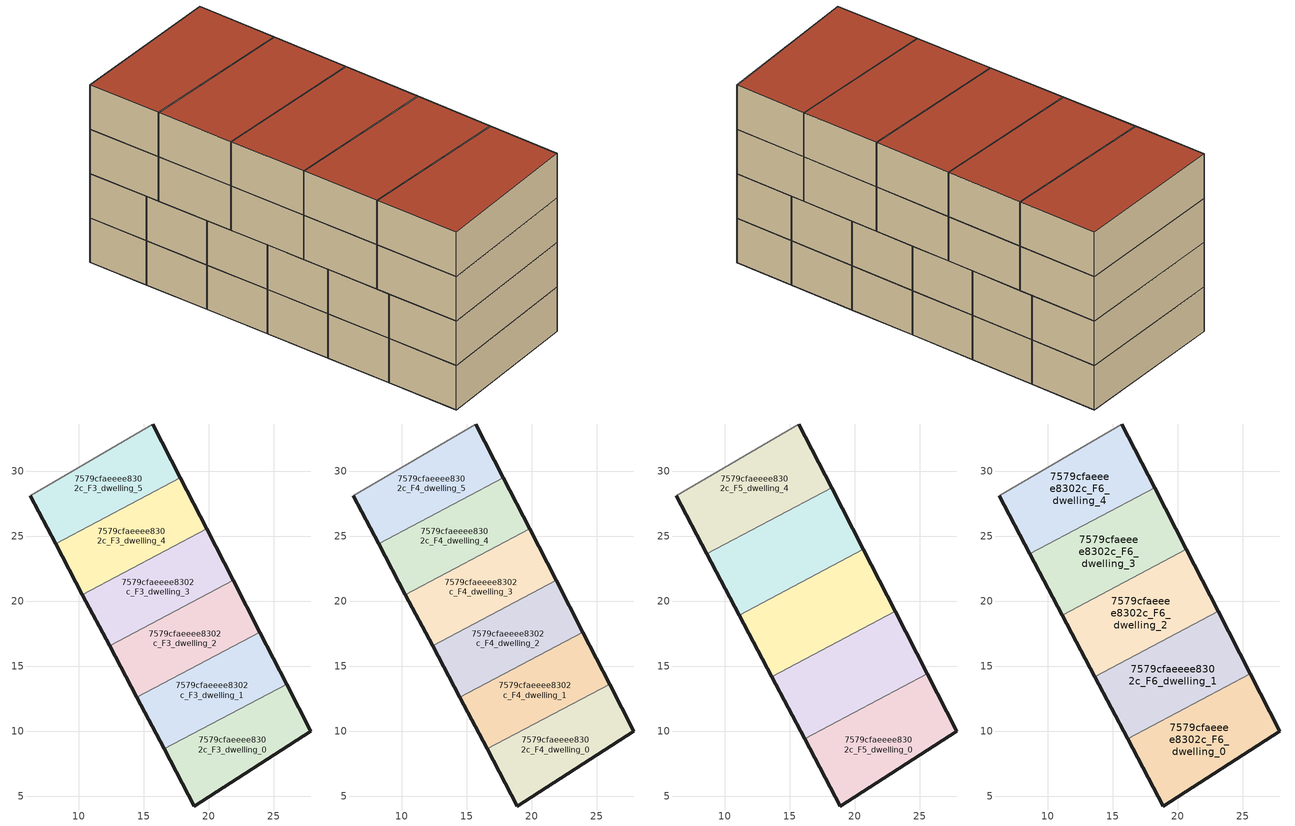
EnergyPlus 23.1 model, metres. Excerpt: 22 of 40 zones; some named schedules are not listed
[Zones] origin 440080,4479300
7579cfaeeee8302c_F3_dwelling_0
 floor to 7579cfaeeee8302c_F2_dwelling_0 (EU_floor_Construction): 27.84,10 25.98,13.62 16.55,8.63 18.87,4.24 z9
 wall outside (EU_wall_Construction): 25.98,13.62 27.84,10 18.87,4.24 16.55,8.63 z9:12
 wall to 7579cfaeeee8302c_F3_dwelling_1 (EU_wall_Construction): 16.55,8.63 25.98,13.62 z9:12
7579cfaeeee8302c_F3_dwelling_1
 floor to 7579cfaeeee8302c_F2_dwelling_1 (EU_floor_Construction): 25.98,13.62 23.92,17.62 14.45,12.61 16.55,8.63 z9
 wall outside (EU_wall_Construction): 23.92,17.62 25.98,13.62 / 16.55,8.63 14.45,12.61 z9:12
 wall to 7579cfaeeee8302c_F3_dwelling_2 (EU_wall_Construction): 14.45,12.61 23.92,17.62 z9:12
7579cfaeeee8302c_F3_dwelling_2
 floor to 7579cfaeeee8302c_F2_dwelling_2 (EU_floor_Construction): 23.92,17.62 21.88,21.6 12.35,16.56 14.45,12.61 z9
 wall outside (EU_wall_Construction): 21.88,21.6 23.92,17.62 / 14.45,12.61 12.35,16.56 z9:12
 wall to 7579cfaeeee8302c_F3_dwelling_3 (EU_wall_Construction): 12.35,16.56 21.88,21.6 z9:12
7579cfaeeee8302c_F3_dwelling_3
 floor to 7579cfaeeee8302c_F2_dwelling_3 (EU_floor_Construction): 21.88,21.6 19.84,25.56 10.27,20.5 12.35,16.56 z9
 wall outside (EU_wall_Construction): 19.84,25.56 21.88,21.6 / 12.35,16.56 10.27,20.5 z9:12
 wall to 7579cfaeeee8302c_F3_dwelling_4 (EU_wall_Construction): 10.27,20.5 19.84,25.56 z9:12
7579cfaeeee8302c_F3_dwelling_4
 floor to 7579cfaeeee8302c_F2_dwelling_4 (EU_floor_Construction): 19.84,25.56 17.81,29.51 8.2,24.42 10.27,20.5 z9
 wall outside (EU_wall_Construction): 17.81,29.51 19.84,25.56 / 10.27,20.5 8.2,24.42 z9:12
 wall to 7579cfaeeee8302c_F3_dwelling_5 (EU_wall_Construction): 8.2,24.42 17.81,29.51 z9:12
7579cfaeeee8302c_F3_dwelling_5
 floor to 7579cfaeeee8302c_F2_dwelling_5 (EU_floor_Construction): 17.81,29.51 15.69,33.64 6.24,28.12 8.2,24.42 z9
 wall outside (EU_wall_Construction): 8.2,24.42 6.24,28.12 / 15.69,33.64 17.81,29.51 z9:12
 wall adiabatic (EU_wall_Construction): 6.24,28.12 15.69,33.64 z9:12
7579cfaeeee8302c_F4_dwelling_0
 floor to 7579cfaeeee8302c_F3_dwelling_0 (EU_floor_Construction): 27.84,10 25.98,13.62 16.55,8.63 18.87,4.24 z12
 wall outside (EU_wall_Construction): 25.98,13.62 27.84,10 18.87,4.24 16.55,8.63 z12:15
 wall to 7579cfaeeee8302c_F4_dwelling_1 (EU_wall_Construction): 16.55,8.63 25.98,13.62 z12:15
7579cfaeeee8302c_F4_dwelling_1
 floor to 7579cfaeeee8302c_F3_dwelling_1 (EU_floor_Construction): 25.98,13.62 23.92,17.62 14.45,12.61 16.55,8.63 z12
 wall outside (EU_wall_Construction): 23.92,17.62 25.98,13.62 / 16.55,8.63 14.45,12.61 z12:15
 wall to 7579cfaeeee8302c_F4_dwelling_2 (EU_wall_Construction): 14.45,12.61 23.92,17.62 z12:15
7579cfaeeee8302c_F4_dwelling_2
 floor to 7579cfaeeee8302c_F3_dwelling_2 (EU_floor_Construction): 23.92,17.62 21.88,21.6 12.35,16.56 14.45,12.61 z12
 wall outside (EU_wall_Construction): 21.88,21.6 23.92,17.62 / 14.45,12.61 12.35,16.56 z12:15
 wall to 7579cfaeeee8302c_F4_dwelling_3 (EU_wall_Construction): 12.35,16.56 21.88,21.6 z12:15
7579cfaeeee8302c_F4_dwelling_3
 floor to 7579cfaeeee8302c_F3_dwelling_3 (EU_floor_Construction): 21.88,21.6 19.84,25.56 10.27,20.5 12.35,16.56 z12
 wall outside (EU_wall_Construction): 19.84,25.56 21.88,21.6 / 12.35,16.56 10.27,20.5 z12:15
 wall to 7579cfaeeee8302c_F4_dwelling_4 (EU_wall_Construction): 10.27,20.5 19.84,25.56 z12:15
7579cfaeeee8302c_F4_dwelling_4
 floor to 7579cfaeeee8302c_F3_dwelling_4 (EU_floor_Construction): 19.84,25.56 17.81,29.51 8.2,24.42 10.27,20.5 z12
 wall outside (EU_wall_Construction): 17.81,29.51 19.84,25.56 / 10.27,20.5 8.2,24.42 z12:15
 wall to 7579cfaeeee8302c_F4_dwelling_5 (EU_wall_Construction): 8.2,24.42 17.81,29.51 z12:15
7579cfaeeee8302c_F4_dwelling_5
 floor to 7579cfaeeee8302c_F3_dwelling_5 (EU_floor_Construction): 17.81,29.51 15.69,33.64 6.24,28.12 8.2,24.42 z12
 wall outside (EU_wall_Construction): 8.2,24.42 6.24,28.12 / 15.69,33.64 17.81,29.51 z12:15
 wall adiabatic (EU_wall_Construction): 6.24,28.12 15.69,33.64 z12:15
7579cfaeeee8302c_F5_dwelling_0
 floor to 7579cfaeeee8302c_F4_dwelling_0 (EU_floor_Construction): 27.84,10 25.98,13.62 16.55,8.63 18.87,4.24 z15
 floor to 7579cfaeeee8302c_F4_dwelling_1 (EU_floor_Construction): 25.98,13.62 25.57,14.42 16.13,9.43 16.55,8.63 z15
 wall outside (EU_wall_Construction): 25.57,14.42 27.84,10 18.87,4.24 16.13,9.43 z15:18
 wall to 7579cfaeeee8302c_F5_dwelling_1 (EU_wall_Construction): 16.13,9.43 25.57,14.42 z15:18
7579cfaeeee8302c_F5_dwelling_1
 floor to 7579cfaeeee8302c_F4_dwelling_1 (EU_floor_Construction): 25.57,14.42 23.92,17.62 14.45,12.61 16.13,9.43 z15
 floor to 7579cfaeeee8302c_F4_dwelling_2 (EU_floor_Construction): 23.92,17.62 23.1,19.21 13.61,14.19 14.45,12.61 z15
 wall outside (EU_wall_Construction): 23.1,19.21 25.57,14.42 / 16.13,9.43 13.61,14.19 z15:18
 wall to 7579cfaeeee8302c_F5_dwelling_2 (EU_wall_Construction): 13.61,14.19 23.1,19.21 z15:18
7579cfaeeee8302c_F5_dwelling_2
 floor to 7579cfaeeee8302c_F4_dwelling_2 (EU_floor_Construction): 23.1,19.21 21.88,21.6 12.35,16.56 13.61,14.19 z15
 floor to 7579cfaeeee8302c_F4_dwelling_3 (EU_floor_Construction): 21.88,21.6 20.65,23.98 11.1,18.93 12.35,16.56 z15
 wall outside (EU_wall_Construction): 20.65,23.98 23.1,19.21 / 13.61,14.19 11.1,18.93 z15:18
 wall to 7579cfaeeee8302c_F5_dwelling_3 (EU_wall_Construction): 11.1,18.93 20.65,23.98 z15:18
7579cfaeeee8302c_F5_dwelling_3
 floor to 7579cfaeeee8302c_F4_dwelling_3 (EU_floor_Construction): 20.65,23.98 19.84,25.56 10.27,20.5 11.1,18.93 z15
 floor to 7579cfaeeee8302c_F4_dwelling_4 (EU_floor_Construction): 19.84,25.56 18.22,28.72 8.61,23.64 10.27,20.5 z15
 wall outside (EU_wall_Construction): 18.22,28.72 20.65,23.98 / 11.1,18.93 8.61,23.64 z15:18
 wall to 7579cfaeeee8302c_F5_dwelling_4 (EU_wall_Construction): 8.61,23.64 18.22,28.72 z15:18
7579cfaeeee8302c_F5_dwelling_4
 floor to 7579cfaeeee8302c_F4_dwelling_4 (EU_floor_Construction): 18.22,28.72 17.81,29.51 8.2,24.42 8.61,23.64 z15
 floor to 7579cfaeeee8302c_F4_dwelling_5 (EU_floor_Construction): 17.81,29.51 15.69,33.64 6.24,28.12 8.2,24.42 z15
 wall outside (EU_wall_Construction): 8.61,23.64 6.24,28.12 / 15.69,33.64 18.22,28.72 z15:18
 wall adiabatic (EU_wall_Construction): 6.24,28.12 15.69,33.64 z15:18
7579cfaeeee8302c_F6_dwelling_0
 floor to 7579cfaeeee8302c_F5_dwelling_0 (EU_floor_Construction): 27.84,10 25.57,14.42 16.13,9.43 18.87,4.24 z18
 wall outside (EU_wall_Construction): 25.57,14.42 27.84,10 18.87,4.24 16.13,9.43 z18:21
 wall to 7579cfaeeee8302c_F6_dwelling_1 (EU_wall_Construction): 16.13,9.43 25.57,14.42 z18:21
 roof outside (EU_roof_Construction): 25.57,14.42 27.84,10 18.87,4.24 16.13,9.43 z21
7579cfaeeee8302c_F6_dwelling_1
 floor to 7579cfaeeee8302c_F5_dwelling_1 (EU_floor_Construction): 25.57,14.42 23.1,19.21 13.61,14.19 16.13,9.43 z18
 wall outside (EU_wall_Construction): 23.1,19.21 25.57,14.42 / 16.13,9.43 13.61,14.19 z18:21
 wall to 7579cfaeeee8302c_F6_dwelling_2 (EU_wall_Construction): 13.61,14.19 23.1,19.21 z18:21
 roof outside (EU_roof_Construction): 23.1,19.21 25.57,14.42 16.13,9.43 13.61,14.19 z21
7579cfaeeee8302c_F6_dwelling_2
 floor to 7579cfaeeee8302c_F5_dwelling_2 (EU_floor_Construction): 23.1,19.21 20.65,23.98 11.1,18.93 13.61,14.19 z18
 wall outside (EU_wall_Construction): 20.65,23.98 23.1,19.21 / 13.61,14.19 11.1,18.93 z18:21
 wall to 7579cfaeeee8302c_F6_dwelling_3 (EU_wall_Construction): 11.1,18.93 20.65,23.98 z18:21
 roof outside (EU_roof_Construction): 20.65,23.98 23.1,19.21 13.61,14.19 11.1,18.93 z21
7579cfaeeee8302c_F6_dwelling_3
 floor to 7579cfaeeee8302c_F5_dwelling_3 (EU_floor_Construction): 20.65,23.98 18.22,28.72 8.61,23.64 11.1,18.93 z18
 wall outside (EU_wall_Construction): 18.22,28.72 20.65,23.98 / 11.1,18.93 8.61,23.64 z18:21
 wall to 7579cfaeeee8302c_F6_dwelling_4 (EU_wall_Construction): 8.61,23.64 18.22,28.72 z18:21
 roof outside (EU_roof_Construction): 18.22,28.72 20.65,23.98 11.1,18.93 8.61,23.64 z21
7579cfaeeee8302c_F6_dwelling_4
 floor to 7579cfaeeee8302c_F5_dwelling_4 (EU_floor_Construction): 18.22,28.72 15.69,33.64 6.24,28.12 8.61,23.64 z18
 wall outside (EU_wall_Construction): 8.61,23.64 6.24,28.12 / 15.69,33.64 18.22,28.72 z18:21
 wall adiabatic (EU_wall_Construction): 6.24,28.12 15.69,33.64 z18:21
 roof outside (EU_roof_Construction): 15.69,33.64 18.22,28.72 8.61,23.64 6.24,28.12 z21
[Building]
EU S2 Campaign: North Axis=0; Terrain=City; Solar Distribution=FullExterior
[Site:Location]
Madrid: Latitude=40.5; Longitude=-3.5; Time Zone=1; Elevation=609
[SizingPeriod:WeatherFileDays]
AnnualSizingPeriod: Begin Month=1; Begin Day of Month=1; End Month=12; End Day of Month=31; Day of Week for Start Day=Monday; Use Weather File Daylight Saving Period=No; Use Weather File Rain and Snow Indicators=No
[MATERIAL]
EU_InternalMass_Material: Roughness=MediumRough; Thickness=0.1; Conductivity=1; Density=1800; Specific Heat=900; Thermal Absorptance=0.9; Solar Absorptance=0.7; Visible Absorptance=0.7
[MATERIAL:NOMASS] Roughness=MediumRough; Thermal Absorptance=0.9; Solar Absorptance=0.7; Visible Absorptance=0.7
Name | Thermal Resistance
EU_wall_NoMass | 1.60022
EU_roof_NoMass | 1.57597
EU_floor_NoMass | 0.470652
[CONSTRUCTION]
EU_wall_Construction: EU_wall_NoMass
EU_roof_Construction: EU_roof_NoMass
EU_floor_Construction: EU_floor_NoMass
EU_InternalMass_Construction: EU_InternalMass_Material
[ZONE] Type=1; Multiplier=1; Ceiling Height=autocalculate; Floor Area=autocalculate; Part of Total Floor Area=Yes
Name | Volume
7579cfaeeee8302c_F3_dwelling_0; 7579cfaeeee8302c_F4_dwelling_0 | 144.347
7579cfaeeee8302c_F5_dwelling_0; 7579cfaeeee8302c_F6_dwelling_0 | 173.219
7579cfaeeee8302c_F3_dwelling_1; 7579cfaeeee8302c_F4_dwelling_1 | 144.367
7579cfaeeee8302c_F5_dwelling_1; 7579cfaeeee8302c_F6_dwelling_1 | 173.23
7579cfaeeee8302c_F3_dwelling_2; 7579cfaeeee8302c_F4_dwelling_2 | 144.363
7579cfaeeee8302c_F5_dwelling_2; 7579cfaeeee8302c_F6_dwelling_2; 7579cfaeeee8302c_F5_dwelling_4; 7579cfaeeee8302c_F6_dwelling_4 | 173.223
7579cfaeeee8302c_F3_dwelling_3; 7579cfaeeee8302c_F4_dwelling_3 | 144.353
7579cfaeeee8302c_F5_dwelling_3; 7579cfaeeee8302c_F6_dwelling_3 | 173.229
7579cfaeeee8302c_F3_dwelling_4; 7579cfaeeee8302c_F4_dwelling_4 | 144.36
7579cfaeeee8302c_F3_dwelling_5; 7579cfaeeee8302c_F4_dwelling_5 | 144.359
[INTERNALMASS] Construction=EU_InternalMass_Construction
Name | Zone or ZoneList | Surface Area
7579cfaeeee8302c_F3_dwelling_0_EU_InternalMass | 7579cfaeeee8302c_F3_dwelling_0 | 48.1158
7579cfaeeee8302c_F3_dwelling_1_EU_InternalMass | 7579cfaeeee8302c_F3_dwelling_1 | 48.1221
7579cfaeeee8302c_F3_dwelling_2_EU_InternalMass | 7579cfaeeee8302c_F3_dwelling_2 | 48.121
7579cfaeeee8302c_F3_dwelling_3_EU_InternalMass | 7579cfaeeee8302c_F3_dwelling_3 | 48.1176
7579cfaeeee8302c_F3_dwelling_4_EU_InternalMass | 7579cfaeeee8302c_F3_dwelling_4 | 48.1201
7579cfaeeee8302c_F3_dwelling_5_EU_InternalMass | 7579cfaeeee8302c_F3_dwelling_5 | 48.1197
7579cfaeeee8302c_F4_dwelling_0_EU_InternalMass | 7579cfaeeee8302c_F4_dwelling_0 | 48.1158
7579cfaeeee8302c_F4_dwelling_1_EU_InternalMass | 7579cfaeeee8302c_F4_dwelling_1 | 48.1221
7579cfaeeee8302c_F4_dwelling_2_EU_InternalMass | 7579cfaeeee8302c_F4_dwelling_2 | 48.121
7579cfaeeee8302c_F4_dwelling_3_EU_InternalMass | 7579cfaeeee8302c_F4_dwelling_3 | 48.1176
7579cfaeeee8302c_F4_dwelling_4_EU_InternalMass | 7579cfaeeee8302c_F4_dwelling_4 | 48.1201
7579cfaeeee8302c_F4_dwelling_5_EU_InternalMass | 7579cfaeeee8302c_F4_dwelling_5 | 48.1197
7579cfaeeee8302c_F5_dwelling_0_EU_InternalMass | 7579cfaeeee8302c_F5_dwelling_0 | 57.7395
7579cfaeeee8302c_F5_dwelling_1_EU_InternalMass | 7579cfaeeee8302c_F5_dwelling_1 | 57.7432
7579cfaeeee8302c_F5_dwelling_2_EU_InternalMass | 7579cfaeeee8302c_F5_dwelling_2 | 57.7411
7579cfaeeee8302c_F5_dwelling_3_EU_InternalMass | 7579cfaeeee8302c_F5_dwelling_3 | 57.7432
7579cfaeeee8302c_F5_dwelling_4_EU_InternalMass | 7579cfaeeee8302c_F5_dwelling_4 | 57.7411
7579cfaeeee8302c_F6_dwelling_0_EU_InternalMass | 7579cfaeeee8302c_F6_dwelling_0 | 57.7395
7579cfaeeee8302c_F6_dwelling_1_EU_InternalMass | 7579cfaeeee8302c_F6_dwelling_1 | 57.7432
7579cfaeeee8302c_F6_dwelling_2_EU_InternalMass | 7579cfaeeee8302c_F6_dwelling_2 | 57.7411
7579cfaeeee8302c_F6_dwelling_3_EU_InternalMass | 7579cfaeeee8302c_F6_dwelling_3 | 57.7432
7579cfaeeee8302c_F6_dwelling_4_EU_InternalMass | 7579cfaeeee8302c_F6_dwelling_4 | 57.7411
[OTHEREQUIPMENT] Fuel Type=Electricity; Design Level Calculation Method=Watts/Area; Power per Zone Floor Area=1; Fraction Latent=0; Fraction Radiant=0; Fraction Lost=0; Carbon Dioxide Generation Rate=0; EndUse Subcategory=EU_Step8_InternalGains
Name | Zone or ZoneList or Space or SpaceList | Schedule
EU_Step8_InternalGain_7579cfaeeee8302c_F3_dwelling_0_f000 | 7579cfaeeee8302c_F3_dwelling_0 | EU_Step8_GainSchedule_7579cfaeeee8302c_F3_dwelling_0_f000
EU_Step8_InternalGain_7579cfaeeee8302c_F3_dwelling_1_f000 | 7579cfaeeee8302c_F3_dwelling_1 | EU_Step8_GainSchedule_7579cfaeeee8302c_F3_dwelling_1_f000
EU_Step8_InternalGain_7579cfaeeee8302c_F3_dwelling_2_f000 | 7579cfaeeee8302c_F3_dwelling_2 | EU_Step8_GainSchedule_7579cfaeeee8302c_F3_dwelling_2_f000
EU_Step8_InternalGain_7579cfaeeee8302c_F3_dwelling_3_f000 | 7579cfaeeee8302c_F3_dwelling_3 | EU_Step8_GainSchedule_7579cfaeeee8302c_F3_dwelling_3_f000
EU_Step8_InternalGain_7579cfaeeee8302c_F3_dwelling_4_f000 | 7579cfaeeee8302c_F3_dwelling_4 | EU_Step8_GainSchedule_7579cfaeeee8302c_F3_dwelling_4_f000
EU_Step8_InternalGain_7579cfaeeee8302c_F3_dwelling_5_f000 | 7579cfaeeee8302c_F3_dwelling_5 | EU_Step8_GainSchedule_7579cfaeeee8302c_F3_dwelling_5_f000
EU_Step8_InternalGain_7579cfaeeee8302c_F4_dwelling_0_f000 | 7579cfaeeee8302c_F4_dwelling_0 | EU_Step8_GainSchedule_7579cfaeeee8302c_F4_dwelling_0_f000
EU_Step8_InternalGain_7579cfaeeee8302c_F4_dwelling_1_f000 | 7579cfaeeee8302c_F4_dwelling_1 | EU_Step8_GainSchedule_7579cfaeeee8302c_F4_dwelling_1_f000
EU_Step8_InternalGain_7579cfaeeee8302c_F4_dwelling_2_f000 | 7579cfaeeee8302c_F4_dwelling_2 | EU_Step8_GainSchedule_7579cfaeeee8302c_F4_dwelling_2_f000
EU_Step8_InternalGain_7579cfaeeee8302c_F4_dwelling_3_f000 | 7579cfaeeee8302c_F4_dwelling_3 | EU_Step8_GainSchedule_7579cfaeeee8302c_F4_dwelling_3_f000
EU_Step8_InternalGain_7579cfaeeee8302c_F4_dwelling_4_f000 | 7579cfaeeee8302c_F4_dwelling_4 | EU_Step8_GainSchedule_7579cfaeeee8302c_F4_dwelling_4_f000
EU_Step8_InternalGain_7579cfaeeee8302c_F4_dwelling_5_f000 | 7579cfaeeee8302c_F4_dwelling_5 | EU_Step8_GainSchedule_7579cfaeeee8302c_F4_dwelling_5_f000
EU_Step8_InternalGain_7579cfaeeee8302c_F5_dwelling_0_f000 | 7579cfaeeee8302c_F5_dwelling_0 | EU_Step8_GainSchedule_7579cfaeeee8302c_F5_dwelling_0_f000
EU_Step8_InternalGain_7579cfaeeee8302c_F5_dwelling_1_f000 | 7579cfaeeee8302c_F5_dwelling_1 | EU_Step8_GainSchedule_7579cfaeeee8302c_F5_dwelling_1_f000
EU_Step8_InternalGain_7579cfaeeee8302c_F5_dwelling_2_f000 | 7579cfaeeee8302c_F5_dwelling_2 | EU_Step8_GainSchedule_7579cfaeeee8302c_F5_dwelling_2_f000
EU_Step8_InternalGain_7579cfaeeee8302c_F5_dwelling_3_f000 | 7579cfaeeee8302c_F5_dwelling_3 | EU_Step8_GainSchedule_7579cfaeeee8302c_F5_dwelling_3_f000
EU_Step8_InternalGain_7579cfaeeee8302c_F5_dwelling_4_f000 | 7579cfaeeee8302c_F5_dwelling_4 | EU_Step8_GainSchedule_7579cfaeeee8302c_F5_dwelling_4_f000
EU_Step8_InternalGain_7579cfaeeee8302c_F6_dwelling_0_f000 | 7579cfaeeee8302c_F6_dwelling_0 | EU_Step8_GainSchedule_7579cfaeeee8302c_F6_dwelling_0_f000
EU_Step8_InternalGain_7579cfaeeee8302c_F6_dwelling_1_f000 | 7579cfaeeee8302c_F6_dwelling_1 | EU_Step8_GainSchedule_7579cfaeeee8302c_F6_dwelling_1_f000
EU_Step8_InternalGain_7579cfaeeee8302c_F6_dwelling_2_f000 | 7579cfaeeee8302c_F6_dwelling_2 | EU_Step8_GainSchedule_7579cfaeeee8302c_F6_dwelling_2_f000
EU_Step8_InternalGain_7579cfaeeee8302c_F6_dwelling_3_f000 | 7579cfaeeee8302c_F6_dwelling_3 | EU_Step8_GainSchedule_7579cfaeeee8302c_F6_dwelling_3_f000
EU_Step8_InternalGain_7579cfaeeee8302c_F6_dwelling_4_f000 | 7579cfaeeee8302c_F6_dwelling_4 | EU_Step8_GainSchedule_7579cfaeeee8302c_F6_dwelling_4_f000
[ZONEVENTILATION:DESIGNFLOWRATE] Schedule=EU_AlwaysOn; Design Flow Rate Calculation Method=AirChanges/Hour; Air Changes per Hour=0.480704; Ventilation Type=Natural; Fan Pressure Rise=0; Fan Total Efficiency=1; Constant Term Coefficient=1; Temperature Term Coefficient=0; Velocity Term Coefficient=0; Velocity Squared Term Coefficient=0; Minimum Indoor Temperature=-100; Maximum Indoor Temperature=100; Delta Temperature=-100; Minimum Outdoor Temperature=-100; Maximum Outdoor Temperature=100; Maximum Wind Speed=40
Name | Zone or ZoneList or Space or SpaceList
EU_ConstantAir_7579cfaeeee8302c_F3_dwelling_0 | 7579cfaeeee8302c_F3_dwelling_0
EU_ConstantAir_7579cfaeeee8302c_F3_dwelling_1 | 7579cfaeeee8302c_F3_dwelling_1
EU_ConstantAir_7579cfaeeee8302c_F3_dwelling_2 | 7579cfaeeee8302c_F3_dwelling_2
EU_ConstantAir_7579cfaeeee8302c_F3_dwelling_3 | 7579cfaeeee8302c_F3_dwelling_3
EU_ConstantAir_7579cfaeeee8302c_F3_dwelling_4 | 7579cfaeeee8302c_F3_dwelling_4
EU_ConstantAir_7579cfaeeee8302c_F3_dwelling_5 | 7579cfaeeee8302c_F3_dwelling_5
EU_ConstantAir_7579cfaeeee8302c_F4_dwelling_0 | 7579cfaeeee8302c_F4_dwelling_0
EU_ConstantAir_7579cfaeeee8302c_F4_dwelling_1 | 7579cfaeeee8302c_F4_dwelling_1
EU_ConstantAir_7579cfaeeee8302c_F4_dwelling_2 | 7579cfaeeee8302c_F4_dwelling_2
EU_ConstantAir_7579cfaeeee8302c_F4_dwelling_3 | 7579cfaeeee8302c_F4_dwelling_3
EU_ConstantAir_7579cfaeeee8302c_F4_dwelling_4 | 7579cfaeeee8302c_F4_dwelling_4
EU_ConstantAir_7579cfaeeee8302c_F4_dwelling_5 | 7579cfaeeee8302c_F4_dwelling_5
EU_ConstantAir_7579cfaeeee8302c_F5_dwelling_0 | 7579cfaeeee8302c_F5_dwelling_0
EU_ConstantAir_7579cfaeeee8302c_F5_dwelling_1 | 7579cfaeeee8302c_F5_dwelling_1
EU_ConstantAir_7579cfaeeee8302c_F5_dwelling_2 | 7579cfaeeee8302c_F5_dwelling_2
EU_ConstantAir_7579cfaeeee8302c_F5_dwelling_3 | 7579cfaeeee8302c_F5_dwelling_3
EU_ConstantAir_7579cfaeeee8302c_F5_dwelling_4 | 7579cfaeeee8302c_F5_dwelling_4
EU_ConstantAir_7579cfaeeee8302c_F6_dwelling_0 | 7579cfaeeee8302c_F6_dwelling_0
EU_ConstantAir_7579cfaeeee8302c_F6_dwelling_1 | 7579cfaeeee8302c_F6_dwelling_1
EU_ConstantAir_7579cfaeeee8302c_F6_dwelling_2 | 7579cfaeeee8302c_F6_dwelling_2
EU_ConstantAir_7579cfaeeee8302c_F6_dwelling_3 | 7579cfaeeee8302c_F6_dwelling_3
EU_ConstantAir_7579cfaeeee8302c_F6_dwelling_4 | 7579cfaeeee8302c_F6_dwelling_4
[HVACTEMPLATE:ZONE:IDEALLOADSAIRSYSTEM] System Availability Schedule=EU_AlwaysOn; Maximum Heating Supply Air Temperature=50; Minimum Cooling Supply Air Temperature=13; Maximum Heating Supply Air Humidity Ratio=0.0156; Minimum Cooling Supply Air Humidity Ratio=0.0077; Heating Limit=NoLimit; Cooling Limit=NoLimit; Heating Availability Schedule=EU_AlwaysOn; Cooling Availability Schedule=EU_CoolingOff; Dehumidification Control Type=ConstantSensibleHeatRatio; Cooling Sensible Heat Ratio=0.7; Dehumidification Setpoint=60; Humidification Control Type=None; Humidification Setpoint=30; Outdoor Air Method=None; Outdoor Air Flow Rate per Person=0.00944; Outdoor Air Flow Rate per Zone Floor Area=0; Outdoor Air Flow Rate per Zone=0; Demand Controlled Ventilation Type=None; Outdoor Air Economizer Type=NoEconomizer; Heat Recovery Type=None; Sensible Heat Recovery Effectiveness=0.7; Latent Heat Recovery Effectiveness=0.65
Name | Template Thermostat
7579cfaeeee8302c_F3_dwelling_0 | EU_HeatOnly_7579cfaeeee8302c_F3_dwelling_0
7579cfaeeee8302c_F3_dwelling_1 | EU_HeatOnly_7579cfaeeee8302c_F3_dwelling_1
7579cfaeeee8302c_F3_dwelling_2 | EU_HeatOnly_7579cfaeeee8302c_F3_dwelling_2
7579cfaeeee8302c_F3_dwelling_3 | EU_HeatOnly_7579cfaeeee8302c_F3_dwelling_3
7579cfaeeee8302c_F3_dwelling_4 | EU_HeatOnly_7579cfaeeee8302c_F3_dwelling_4
7579cfaeeee8302c_F3_dwelling_5 | EU_HeatOnly_7579cfaeeee8302c_F3_dwelling_5
7579cfaeeee8302c_F4_dwelling_0 | EU_HeatOnly_7579cfaeeee8302c_F4_dwelling_0
7579cfaeeee8302c_F4_dwelling_1 | EU_HeatOnly_7579cfaeeee8302c_F4_dwelling_1
7579cfaeeee8302c_F4_dwelling_2 | EU_HeatOnly_7579cfaeeee8302c_F4_dwelling_2
